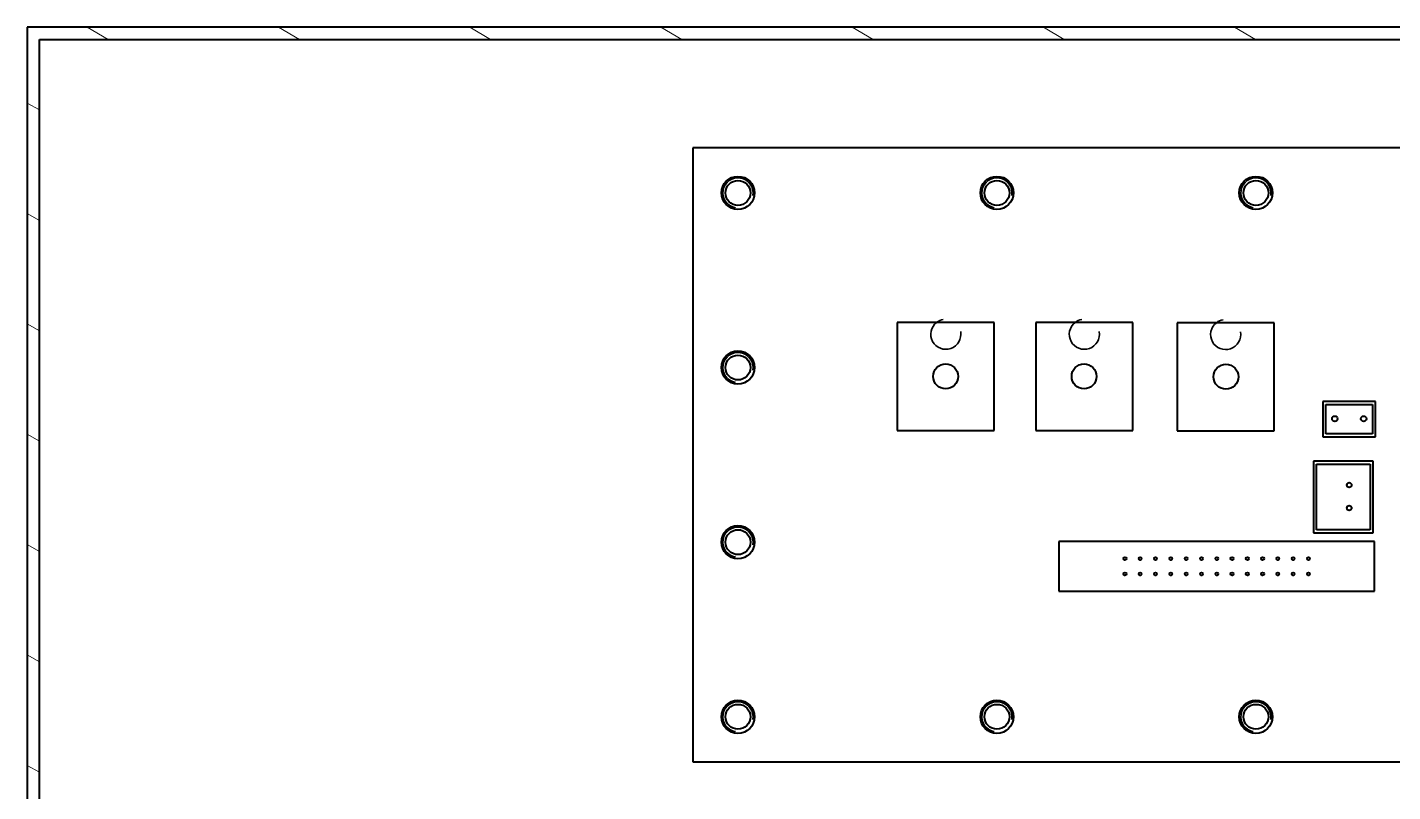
# Model space of a CAD drawing. Header units: millimetres. Extents: x 0 to 5945, y 0 to 4205.
# Drawn here: x 4214.9 to 4441.6, y 3171.4 to 3298.4 of the extents above; entities that cross this region are included whole.
import ezdxf

# ---------------------------------------------------------------- set-up
doc = ezdxf.new("R2010")
doc.units = ezdxf.units.MM
doc.header["$LTSCALE"] = 5
for name, color, linetype, lineweight in [('가시적인 것(ISO)', 3, 'Continuous', 40), ('가시적인 좁은 것(ISO)', 3, 'Continuous', 35), ('해치(ISO)', 7, 'Continuous', 18)]:
    doc.layers.add(name, color=color, linetype=linetype, lineweight=lineweight)

msp = doc.modelspace()

# ---------------------------------------------------------------- hatches: boundary and pattern name
at = {"layer": '해치(ISO)'}
h = msp.add_hatch(dxfattribs=at)
h.set_pattern_fill('ANSI31', color=256, scale=127, angle=105.000246, style=0)
h.set_pattern_definition([(150.00025, (0, 0), (-7.93744, -13.748187), [])])
h.paths.add_polyline_path([(4214.8856, 3298.3703), (4214.8856, 2618.3703), (4219.8856, 2618.3703), (4574.8856, 2618.3703), (4579.8856, 2618.3703), (4579.8856, 3298.3703)])
h.paths.add_polyline_path([(4567.8856, 2661.5226), (4577.8856, 2661.5226), (4577.8856, 2620.3703), (4216.8856, 2620.3703), (4216.8856, 3296.3703), (4577.8856, 3296.3703), (4577.8856, 2675.218), (4567.8856, 2675.218), (4567.8856, 2669.6689), (4577.8856, 2669.6689), (4577.8856, 2667.0716), (4567.8856, 2667.0716)], flags=0)

# ---------------------------------------------------------------- linework, layer by layer
at = {"layer": '가시적인 것(ISO)'}
for p, q in [((4214.8856, 3298.3703), (4214.8856, 2618.3703)), ((4579.8856, 3298.3703), (4214.8856, 3298.3703)), ((4216.8856, 2620.3703), (4216.8856, 3296.3703)), ((4216.8856, 3296.3703), (4577.8856, 3296.3703)), ((4469.3856, 3278.3703), (4325.3856, 3278.3703)), ((4325.3856, 3278.3703), (4325.3856, 3176.3703)), ((4375.4353, 3249.3699), (4359.3359, 3249.3699)), ((4359.3359, 3249.3699), (4359.3359, 3231.4206)), ((4375.4353, 3231.4206), (4375.4353, 3249.3699)), ((4398.4353, 3249.3699), (4382.3359, 3249.3699)), ((4382.3359, 3249.3699), (4382.3359, 3231.4206)), ((4398.4353, 3231.4206), (4398.4353, 3249.3699)), ((4421.9353, 3249.32), (4405.8359, 3249.32)), ((4405.8359, 3249.32), (4405.8359, 3231.3707)), ((4421.9353, 3231.3707), (4421.9353, 3249.32)), ((4438.7671, 3236.2151), (4430.0045, 3236.2151)), ((4430.0045, 3236.2151), (4430.0045, 3230.3731)), ((4430.5045, 3230.8731), (4430.5045, 3235.7151)), ((4430.5045, 3235.7151), (4438.2671, 3235.7151)), ((4438.2671, 3235.7151), (4438.2671, 3230.8731)), ((4438.7671, 3230.3731), (4438.7671, 3236.2151)), ((4359.3359, 3231.4206), (4375.4353, 3231.4206)), ((4382.3359, 3231.4206), (4398.4353, 3231.4206)), ((4405.8359, 3231.3707), (4421.9353, 3231.3707)), ((4438.2671, 3230.8731), (4430.5045, 3230.8731)), ((4430.0045, 3230.3731), (4438.7671, 3230.3731)), ((4438.348, 3226.3126), (4428.442, 3226.3126)), ((4428.442, 3226.3126), (4428.442, 3214.4259)), ((4438.348, 3214.4259), (4438.348, 3226.3126)), ((4428.942, 3214.9259), (4428.942, 3225.8126)), ((4428.942, 3225.8126), (4437.848, 3225.8126)), ((4437.848, 3225.8126), (4437.848, 3214.9259)), ((4437.848, 3214.9259), (4428.942, 3214.9259)), ((4386.1796, 3212.9724), (4386.1796, 3204.7174)), ((4438.5832, 3212.9724), (4386.1796, 3212.9724)), ((4428.442, 3214.4259), (4438.348, 3214.4259)), ((4438.5832, 3204.7174), (4438.5832, 3212.9724)), ((4386.1796, 3204.7174), (4438.5832, 3204.7174)), ((4325.3856, 3176.3703), (4469.3856, 3176.3703))]:
    msp.add_line(p, q, dxfattribs=at)
for centre, radius in [((4332.8856, 3270.8703), 2.75), ((4332.8856, 3270.8703), 2.067), ((4375.8856, 3270.8703), 2.75), ((4375.8856, 3270.8703), 2.067), ((4418.8856, 3270.8703), 2.75), ((4418.8856, 3270.8703), 2.067), ((4332.8856, 3241.8703), 2.75), ((4332.8856, 3241.8703), 2.067), ((4367.3657, 3240.3957), 2.067), ((4390.3657, 3240.3957), 2.067), ((4413.9055, 3240.3449), 2.067), ((4431.9857, 3233.3703), 0.45), ((4436.7855, 3233.3703), 0.45), ((4434.3856, 3222.3502), 0.4), ((4434.3856, 3218.5407), 0.4), ((4332.8856, 3212.8703), 2.75), ((4332.8856, 3212.8703), 2.067), ((4397.1456, 3210.1403), 0.2499), ((4399.6856, 3210.1403), 0.2499), ((4402.2256, 3210.1403), 0.2499), ((4404.7656, 3210.1403), 0.2499), ((4407.3056, 3210.1403), 0.2499), ((4409.8456, 3210.1403), 0.2499), ((4412.3856, 3210.1403), 0.2499), ((4414.9256, 3210.1403), 0.2499), ((4417.4656, 3210.1403), 0.2499), ((4420.0056, 3210.1403), 0.2499), ((4422.5456, 3210.1403), 0.2499), ((4425.0856, 3210.1403), 0.2499), ((4427.6256, 3210.1403), 0.2499), ((4397.1456, 3207.6003), 0.2499), ((4399.6856, 3207.6003), 0.2499), ((4402.2256, 3207.6003), 0.2499), ((4404.7656, 3207.6003), 0.2499), ((4407.3056, 3207.6003), 0.2499), ((4409.8456, 3207.6003), 0.2499), ((4412.3856, 3207.6003), 0.2499), ((4414.9256, 3207.6003), 0.2499), ((4417.4656, 3207.6003), 0.2499), ((4420.0056, 3207.6003), 0.2499), ((4422.5456, 3207.6003), 0.2499), ((4425.0856, 3207.6003), 0.2499), ((4427.6256, 3207.6003), 0.2499), ((4332.8856, 3183.8703), 2.75), ((4332.8856, 3183.8703), 2.067), ((4375.8856, 3183.8703), 2.75), ((4375.8856, 3183.8703), 2.067), ((4418.8856, 3183.8703), 2.75), ((4418.8856, 3183.8703), 2.067)]:
    msp.add_circle(centre, radius, dxfattribs=at)
at = {"layer": '가시적인 좁은 것(ISO)'}
for centre, start, end in [((4332.8856, 3270.8703), 350, 260), ((4375.8856, 3270.8703), 350, 260), ((4418.8856, 3270.8703), 350, 260), ((4367.4055, 3247.3957), 127.844383, 10), ((4367.4055, 3247.3957), 100, 127.844383), ((4390.4055, 3247.3957), 127.844383, 10), ((4390.4055, 3247.3957), 100, 127.844383), ((4413.8657, 3247.3449), 127.81075, 10), ((4413.8657, 3247.3449), 100, 127.81075), ((4332.8856, 3241.8703), 350, 260), ((4332.8856, 3212.8703), 350, 260), ((4332.8856, 3183.8703), 350, 260), ((4375.8856, 3183.8703), 350, 260), ((4418.8856, 3183.8703), 350, 260)]:
    msp.add_arc(centre, 2.5, start, end, dxfattribs=at)

doc.saveas('drawing.dxf')
